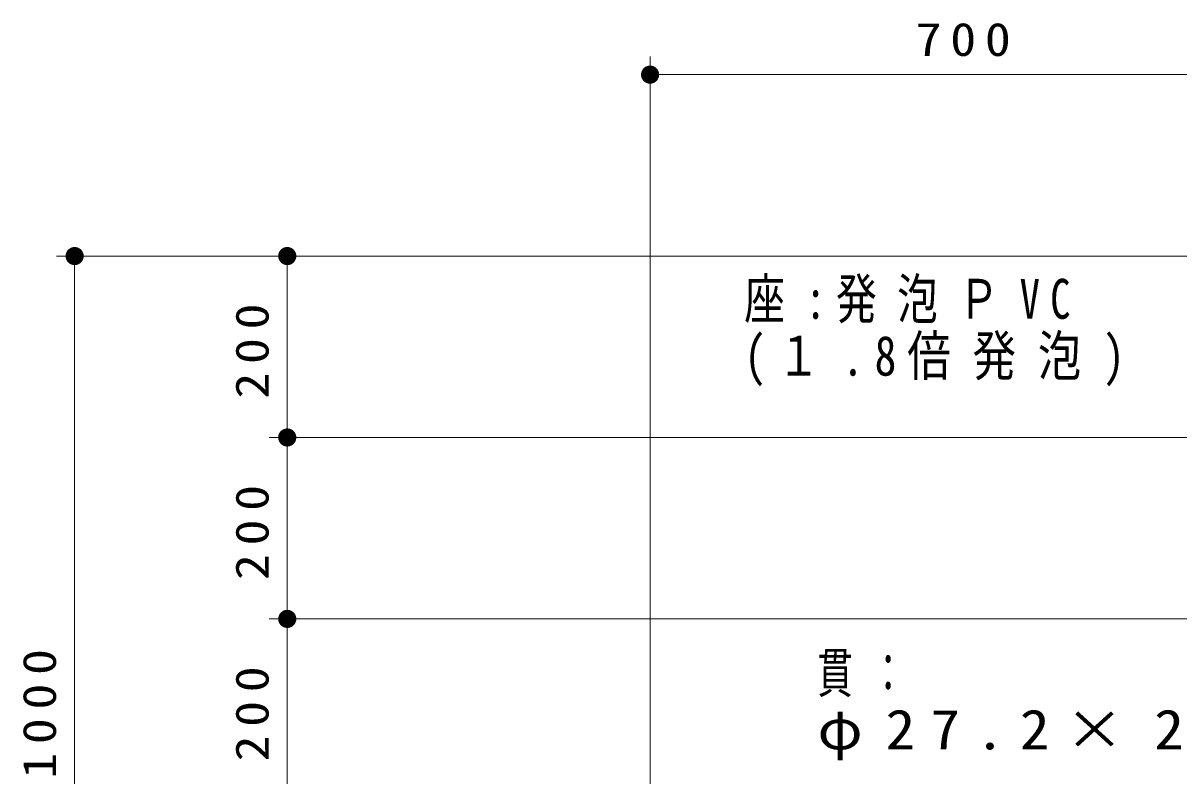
# Model space of a CAD drawing. Units: millimetres on the paper, with parts at other scales. Extents: x -385 to 0, y 0 to 267.
# Drawn here: x -198.9 to -135.2, y 111.2 to 152.7 of the extents above; entities that cross this region are included whole.
import ezdxf

# ---------------------------------------------------------------- set-up
doc = ezdxf.new("R2010")
doc.units = ezdxf.units.MM
doc.layers.add('LY_1', color=7, linetype='Continuous', lineweight=13)
doc.styles.add('ＭＳ ゴシック', font='')
doc.styles.get('ＭＳ ゴシック').set_extended_font_data('MS Gothic')

# ---------------------------------------------------------------- blocks, each defined once
blk = doc.blocks.new('filled_dot')
at = {"color": 0, "linetype": 'Continuous', "lineweight": -2, "const_width": 1.25}
blk.add_lwpolyline([(-0.625, 0, 1), (0.625, 0, 1)], format="xyb", close=True, dxfattribs=at)

msp = doc.modelspace()

# ---------------------------------------------------------------- linework, layer by layer
at = {"layer": 'LY_1'}
for p, q in [((-164.383, 109.829), (-164.383, 150.829)), ((-164.383, 149.829), (-129.383, 149.829)), ((-77.633, 139.829), (-197.103, 139.829)), ((-196.103, 89.829), (-196.103, 139.829)), ((-77.633, 139.829), (-185.383, 139.829)), ((-184.383, 129.829), (-184.383, 139.829)), ((-95.383, 129.829), (-185.383, 129.829)), ((-184.383, 119.829), (-184.383, 129.829)), ((-130.383, 119.829), (-185.383, 119.829)), ((-184.383, 109.829), (-184.383, 119.829))]:
    msp.add_line(p, q, dxfattribs=at)

# ---------------------------------------------------------------- block references
at = {"layer": 'LY_1', "xscale": 0.4, "yscale": 0.4}
msp.add_blockref('filled_dot', (-164.383, 149.829), dxfattribs=at)
for p, rotation in [((-196.103, 139.829), 270), ((-184.383, 139.829), 270), ((-184.383, 129.829), 270), ((-184.383, 129.829), 90), ((-184.383, 119.829), 270), ((-184.383, 119.829), 90)]:
    msp.add_blockref('filled_dot', p, dxfattribs=dict(at, rotation=rotation))

# ---------------------------------------------------------------- texts
at = {"layer": 'LY_1', "style": 'ＭＳ ゴシック'}
for s, insert, char_height, attachment_point in [('\\T1.33;\\W1.15;700', (-146.883, 150.829), 1.833, 8), ('\\T1.5;\\W0.75;座:発泡ＰVC', (-159.193, 137.344), 2.199, 4), ('\\T1.5;\\W0.8;(１.8倍発泡)', (-159.193, 134.044), 2.199, 4), ('\\T1.5;\\W0.65;貫：', (-155.158, 116.738), 2.199, 4), ('\\T1.5;\\W1.1;φ27.2×2.3', (-155.158, 113.438), 2.199, 4)]:
    msp.add_mtext(s, dxfattribs=dict(at, insert=insert, char_height=char_height, attachment_point=attachment_point))
at = {"layer": 'LY_1', "char_height": 1.833, "attachment_point": 8, "rotation": 90, "style": 'ＭＳ ゴシック'}
for s, insert in [('\\T1.33;\\W1.15;200', (-185.383, 134.829)), ('\\T1.33;\\W1.15;200', (-185.383, 124.829)), ('\\T1.33;\\W1.15;1000', (-197.103, 114.829)), ('\\T1.33;\\W1.15;200', (-185.383, 114.829))]:
    msp.add_mtext(s, dxfattribs=dict(at, insert=insert))

doc.saveas('drawing.dxf')
